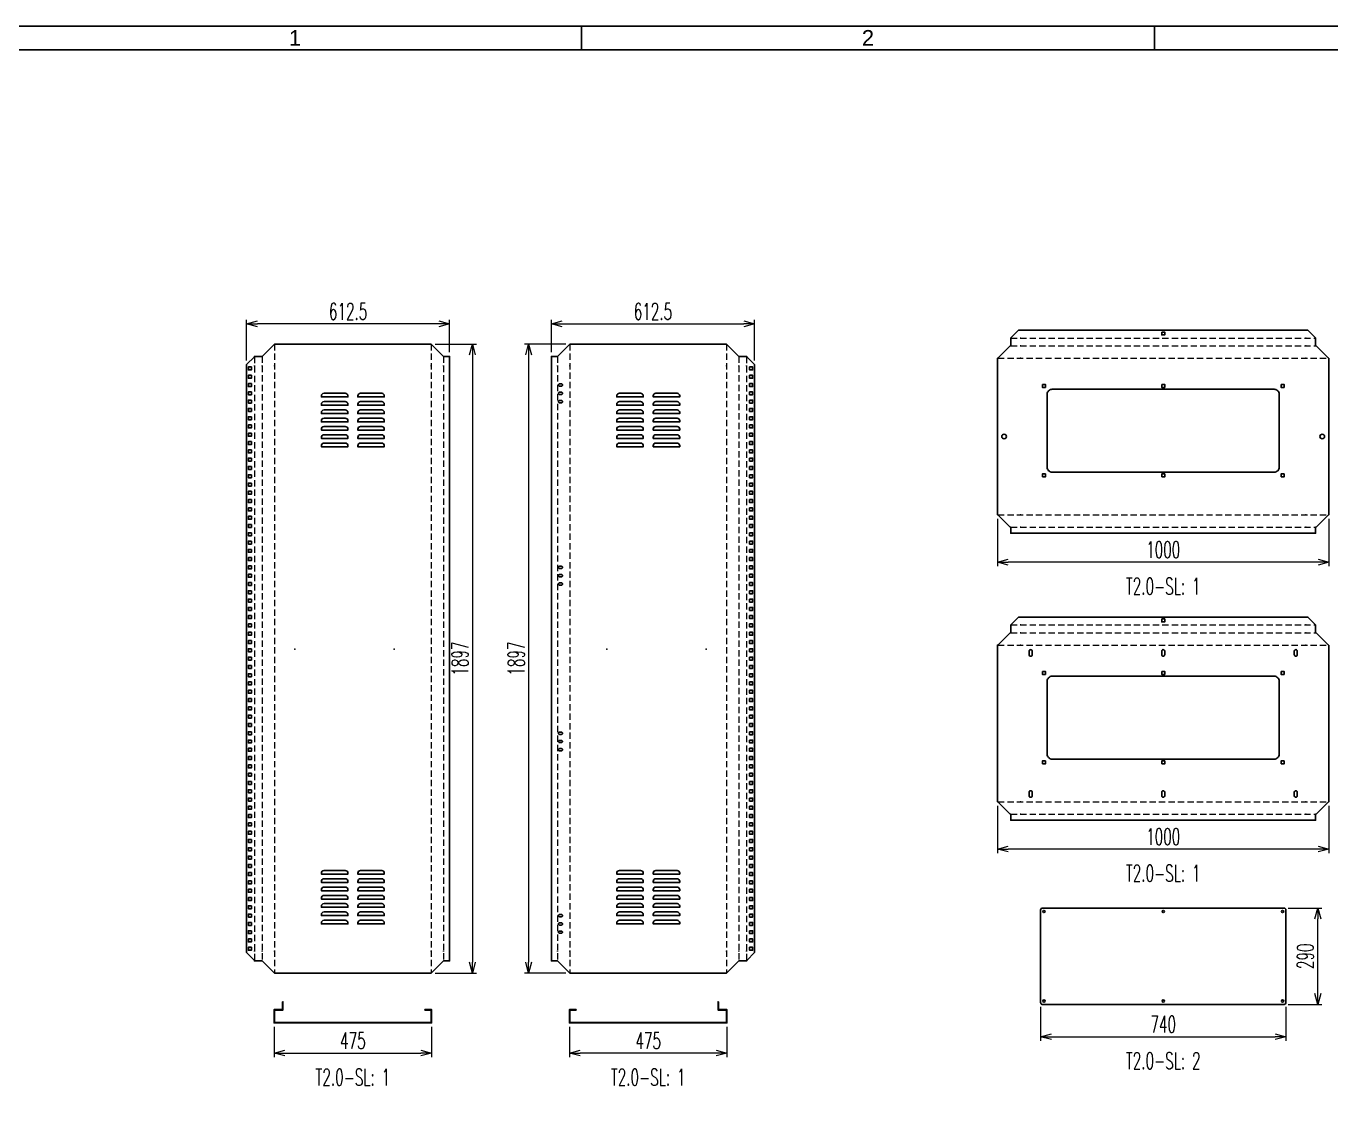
# Model space of a CAD drawing. Header units: millimetres. Extents: x 173893 to 258446, y -176540 to -123824.
# Drawn here: x 191045 to 194982, y -152825 to -149587 of the extents above; entities that cross this region are included whole.
import ezdxf
from ezdxf.enums import TextEntityAlignment as Align

# ---------------------------------------------------------------- set-up
doc = ezdxf.new("R2010")
doc.units = ezdxf.units.MM
doc.header["$LTSCALE"] = 3
doc.linetypes.add('HIDDEN', pattern=[9.525, 6.35, -3.175])
doc.layers.add('@.DM. NÉT ĐỨT', color=8, linetype='HIDDEN', lineweight=9)
for name, color, linetype in [('@.TEXT', 7, 'Continuous'), ('@.VISIBLE', 7, 'Continuous'), ('dim', 7, 'Continuous')]:
    doc.layers.add(name, color=color, linetype=linetype)
doc.styles.add('Ann_w01', font='romans.shx', dxfattribs={"width": 0.6, "bigfont": 'chineset.shx'})
doc.styles.add('Arial', font='arial.ttf')
doc.dimstyles.new('Dim 01_SC25', dxfattribs={"dimscale": 25, "dimtxt": 2, "dimasz": 1.3, "dimexe": 0.5, "dimexo": 0.5, "dimgap": 0.5, "dimtad": 1, "dimdec": 1, "dimzin": 12, "dimdsep": 46, "dimtxsty": 'Ann_w01', "dimblk": 'OPEN30', "dimcen": 1.5, "dimclrd": 6, "dimclre": 6, "dimclrt": 3, "dimadec": 1, "dimazin": 3, "dimtm": 1e-09, "dimtfac": 1, "dimtdec": 1, "dimtix": 1, "dimtmove": 0, "dimatfit": 3, "dimldrblk": 'OPEN30', "dimfxl": 1, "dimtolj": 1, "dimlwd": 0, "dimlwe": 0, "dimarcsym": 0})

# ---------------------------------------------------------------- blocks, each defined once
blk = doc.blocks.new('_Open30')
at = {"color": 0, "linetype": 'ByBlock', "lineweight": -2}
for p, q in [((-1, 0.27), (0, 0)), ((0, 0), (-1, -0.27)), ((0, 0), (-1, 0))]:
    blk.add_line(p, q, dxfattribs=at)
blk = doc.blocks.new('*D111')
at = {"layer": 'Defpoints', "color": 0, "transparency": 16777216}
for p in [(192684.9, -152592.4), (193159.9, -152592.4), (192684.9, -152683.6)]:
    blk.add_point(p, dxfattribs=at)
at = {"layer": 'dim', "color": 6, "lineweight": 0, "transparency": 16777216}
for p, q in [((192684.9, -152604.9), (192684.9, -152696.1)), ((193159.9, -152604.9), (193159.9, -152696.1)), ((193127.4, -152683.6), (192717.4, -152683.6))]:
    blk.add_line(p, q, dxfattribs=at)
at = {"layer": 'dim', "color": 6, "lineweight": 0, "transparency": 16777216, "xscale": 32.5, "yscale": 32.5, "zscale": 32.5, "rotation": 180}
blk.add_blockref('_Open30', (192684.9, -152683.6), dxfattribs=at)
at = {"layer": 'dim', "color": 6, "lineweight": 0, "transparency": 16777216, "xscale": 32.5, "yscale": 32.5, "zscale": 32.5}
blk.add_blockref('_Open30', (193159.9, -152683.6), dxfattribs=at)
at = {"layer": 'dim', "color": 3, "transparency": 16777216, "insert": (192922.4, -152646.1), "char_height": 50, "attachment_point": 5, "style": 'Ann_w01'}
blk.add_mtext('\\A1;475', dxfattribs=at)
blk = doc.blocks.new('*D112')
at = {"layer": 'Defpoints', "color": 0, "transparency": 16777216}
for p in [(192686.2, -150545.4), (192561.7, -152442.4), (192686.2, -152442.4)]:
    blk.add_point(p, dxfattribs=at)
at = {"layer": 'dim', "color": 6, "lineweight": 0, "transparency": 16777216}
for p, q in [((192673.7, -150545.4), (192549.2, -150545.4)), ((192561.7, -150577.9), (192561.7, -152409.9)), ((192673.7, -152442.4), (192549.2, -152442.4))]:
    blk.add_line(p, q, dxfattribs=at)
at = {"layer": 'dim', "color": 6, "lineweight": 0, "transparency": 16777216, "xscale": 32.5, "yscale": 32.5, "zscale": 32.5}
for p, rotation in [((192561.7, -150545.4), 90), ((192561.7, -152442.4), 270)]:
    blk.add_blockref('_Open30', p, dxfattribs=dict(at, rotation=rotation))
at = {"layer": 'dim', "color": 3, "transparency": 16777216, "insert": (192524.2, -151493.9), "char_height": 50, "attachment_point": 5, "rotation": 90, "style": 'Ann_w01'}
blk.add_mtext('\\A1;1897', dxfattribs=at)
blk = doc.blocks.new('*D113')
at = {"layer": 'Defpoints', "color": 0, "transparency": 16777216}
for p in [(193243, -150484.5), (192630.5, -150582.4), (193243, -150607.4)]:
    blk.add_point(p, dxfattribs=at)
at = {"layer": 'dim', "color": 6, "lineweight": 0, "transparency": 16777216}
for p, q in [((192630.5, -150569.9), (192630.5, -150472)), ((192663, -150484.5), (193210.5, -150484.5)), ((193243, -150594.9), (193243, -150472))]:
    blk.add_line(p, q, dxfattribs=at)
at = {"layer": 'dim', "color": 6, "lineweight": 0, "transparency": 16777216, "xscale": 32.5, "yscale": 32.5, "zscale": 32.5, "rotation": 180}
blk.add_blockref('_Open30', (192630.5, -150484.5), dxfattribs=at)
at = {"layer": 'dim', "color": 6, "lineweight": 0, "transparency": 16777216, "xscale": 32.5, "yscale": 32.5, "zscale": 32.5}
blk.add_blockref('_Open30', (193243, -150484.5), dxfattribs=at)
at = {"layer": 'dim', "color": 3, "transparency": 16777216, "insert": (192936.7, -150447), "char_height": 50, "attachment_point": 5, "style": 'Ann_w01'}
blk.add_mtext('\\A1;612.5', dxfattribs=at)
blk = doc.blocks.new('*D114')
at = {"layer": 'Defpoints', "color": 0, "transparency": 16777216}
for p in [(191793.7, -152592.4), (192268.7, -152592.4), (192268.7, -152683.6)]:
    blk.add_point(p, dxfattribs=at)
at = {"layer": 'dim', "color": 6, "lineweight": 0, "transparency": 16777216}
for p, q in [((191793.7, -152604.9), (191793.7, -152696.1)), ((192268.7, -152604.9), (192268.7, -152696.1)), ((191826.2, -152683.6), (192236.2, -152683.6))]:
    blk.add_line(p, q, dxfattribs=at)
at = {"layer": 'dim', "color": 6, "lineweight": 0, "transparency": 16777216, "xscale": 32.5, "yscale": 32.5, "zscale": 32.5, "rotation": 180}
blk.add_blockref('_Open30', (191793.7, -152683.6), dxfattribs=at)
at = {"layer": 'dim', "color": 6, "lineweight": 0, "transparency": 16777216, "xscale": 32.5, "yscale": 32.5, "zscale": 32.5}
blk.add_blockref('_Open30', (192268.7, -152683.6), dxfattribs=at)
at = {"layer": 'dim', "color": 3, "transparency": 16777216, "insert": (192031.2, -152646.1), "char_height": 50, "attachment_point": 5, "style": 'Ann_w01'}
blk.add_mtext('\\A1;475', dxfattribs=at)
blk = doc.blocks.new('*D136')
at = {"layer": 'Defpoints', "color": 0, "transparency": 16777216}
for p in [(192267.4, -150545.4), (192267.4, -152442.4), (192391.9, -152442.4)]:
    blk.add_point(p, dxfattribs=at)
at = {"layer": 'dim', "color": 6, "lineweight": 0, "transparency": 16777216}
for p, q in [((192279.9, -150545.4), (192404.4, -150545.4)), ((192391.9, -150577.9), (192391.9, -152409.9)), ((192279.9, -152442.4), (192404.4, -152442.4))]:
    blk.add_line(p, q, dxfattribs=at)
at = {"layer": 'dim', "color": 6, "lineweight": 0, "transparency": 16777216, "xscale": 32.5, "yscale": 32.5, "zscale": 32.5}
for p, rotation in [((192391.9, -150545.4), 90), ((192391.9, -152442.4), 270)]:
    blk.add_blockref('_Open30', p, dxfattribs=dict(at, rotation=rotation))
at = {"layer": 'dim', "color": 3, "transparency": 16777216, "insert": (192354.4, -151493.9), "char_height": 50, "attachment_point": 5, "rotation": 90, "style": 'Ann_w01'}
blk.add_mtext('\\A1;1897', dxfattribs=at)
blk = doc.blocks.new('*D137')
at = {"layer": 'Defpoints', "color": 0, "transparency": 16777216}
for p in [(191710.6, -150484.5), (192323.1, -150582.4), (191710.6, -150607.4)]:
    blk.add_point(p, dxfattribs=at)
at = {"layer": 'dim', "color": 6, "lineweight": 0, "transparency": 16777216}
for p, q in [((191710.6, -150594.9), (191710.6, -150472)), ((192290.6, -150484.5), (191743.1, -150484.5)), ((192323.1, -150569.9), (192323.1, -150472))]:
    blk.add_line(p, q, dxfattribs=at)
at = {"layer": 'dim', "color": 6, "lineweight": 0, "transparency": 16777216, "xscale": 32.5, "yscale": 32.5, "zscale": 32.5, "rotation": 180}
blk.add_blockref('_Open30', (191710.6, -150484.5), dxfattribs=at)
at = {"layer": 'dim', "color": 6, "lineweight": 0, "transparency": 16777216, "xscale": 32.5, "yscale": 32.5, "zscale": 32.5}
blk.add_blockref('_Open30', (192323.1, -150484.5), dxfattribs=at)
at = {"layer": 'dim', "color": 3, "transparency": 16777216, "insert": (192016.9, -150447), "char_height": 50, "attachment_point": 5, "style": 'Ann_w01'}
blk.add_mtext('\\A1;612.5', dxfattribs=at)
blk = doc.blocks.new('*D139')
at = {"layer": 'Defpoints', "color": 0, "transparency": 16777216}
for p in [(193976.2, -151925.7), (194976.2, -151925.7), (193976.2, -152068.3)]:
    blk.add_point(p, dxfattribs=at)
at = {"layer": 'dim', "color": 6, "lineweight": 0, "transparency": 16777216}
for p, q in [((193976.2, -151938.2), (193976.2, -152080.8)), ((194976.2, -151938.2), (194976.2, -152080.8)), ((194943.7, -152068.3), (194008.7, -152068.3))]:
    blk.add_line(p, q, dxfattribs=at)
at = {"layer": 'dim', "color": 6, "lineweight": 0, "transparency": 16777216, "xscale": 32.5, "yscale": 32.5, "zscale": 32.5, "rotation": 180}
blk.add_blockref('_Open30', (193976.2, -152068.3), dxfattribs=at)
at = {"layer": 'dim', "color": 6, "lineweight": 0, "transparency": 16777216, "xscale": 32.5, "yscale": 32.5, "zscale": 32.5}
blk.add_blockref('_Open30', (194976.2, -152068.3), dxfattribs=at)
at = {"layer": 'dim', "color": 3, "transparency": 16777216, "insert": (194476.2, -152030.8), "char_height": 50, "attachment_point": 5, "style": 'Ann_w01'}
blk.add_mtext('\\A1;1000', dxfattribs=at)
blk = doc.blocks.new('*D141')
at = {"layer": 'Defpoints', "color": 0, "transparency": 16777216}
for p in [(193976.2, -151060.3), (194976.2, -151060.3), (193976.2, -151202.9)]:
    blk.add_point(p, dxfattribs=at)
at = {"layer": 'dim', "color": 6, "lineweight": 0, "transparency": 16777216}
for p, q in [((193976.2, -151072.8), (193976.2, -151215.4)), ((194976.2, -151072.8), (194976.2, -151215.4)), ((194943.7, -151202.9), (194008.7, -151202.9))]:
    blk.add_line(p, q, dxfattribs=at)
at = {"layer": 'dim', "color": 6, "lineweight": 0, "transparency": 16777216, "xscale": 32.5, "yscale": 32.5, "zscale": 32.5, "rotation": 180}
blk.add_blockref('_Open30', (193976.2, -151202.9), dxfattribs=at)
at = {"layer": 'dim', "color": 6, "lineweight": 0, "transparency": 16777216, "xscale": 32.5, "yscale": 32.5, "zscale": 32.5}
blk.add_blockref('_Open30', (194976.2, -151202.9), dxfattribs=at)
at = {"layer": 'dim', "color": 3, "transparency": 16777216, "insert": (194476.2, -151165.4), "char_height": 50, "attachment_point": 5, "style": 'Ann_w01'}
blk.add_mtext('\\A1;1000', dxfattribs=at)
blk = doc.blocks.new('*D142')
at = {"layer": 'Defpoints', "color": 0, "transparency": 16777216}
for p in [(194106.2, -152531.6), (194846.2, -152531.6), (194846.2, -152634.2)]:
    blk.add_point(p, dxfattribs=at)
at = {"layer": 'dim', "color": 6, "lineweight": 0, "transparency": 16777216}
for p, q in [((194106.2, -152544.1), (194106.2, -152646.7)), ((194846.2, -152544.1), (194846.2, -152646.7)), ((194138.7, -152634.2), (194813.7, -152634.2))]:
    blk.add_line(p, q, dxfattribs=at)
at = {"layer": 'dim', "color": 6, "lineweight": 0, "transparency": 16777216, "xscale": 32.5, "yscale": 32.5, "zscale": 32.5, "rotation": 180}
blk.add_blockref('_Open30', (194106.2, -152634.2), dxfattribs=at)
at = {"layer": 'dim', "color": 6, "lineweight": 0, "transparency": 16777216, "xscale": 32.5, "yscale": 32.5, "zscale": 32.5}
blk.add_blockref('_Open30', (194846.2, -152634.2), dxfattribs=at)
at = {"layer": 'dim', "color": 3, "transparency": 16777216, "insert": (194476.2, -152596.7), "char_height": 50, "attachment_point": 5, "style": 'Ann_w01'}
blk.add_mtext('\\A1;740', dxfattribs=at)
blk = doc.blocks.new('*D143')
at = {"layer": 'Defpoints', "color": 0, "transparency": 16777216}
for p in [(194841.2, -152246.6), (194942.6, -152246.6), (194841.2, -152536.6)]:
    blk.add_point(p, dxfattribs=at)
at = {"layer": 'dim', "color": 6, "lineweight": 0, "transparency": 16777216}
for p, q in [((194853.7, -152246.6), (194955.1, -152246.6)), ((194942.6, -152504.1), (194942.6, -152279.1)), ((194853.7, -152536.6), (194955.1, -152536.6))]:
    blk.add_line(p, q, dxfattribs=at)
at = {"layer": 'dim', "color": 6, "lineweight": 0, "transparency": 16777216, "xscale": 32.5, "yscale": 32.5, "zscale": 32.5}
for p, rotation in [((194942.6, -152246.6), 90), ((194942.6, -152536.6), 270)]:
    blk.add_blockref('_Open30', p, dxfattribs=dict(at, rotation=rotation))
at = {"layer": 'dim', "color": 3, "transparency": 16777216, "insert": (194905.1, -152391.6), "char_height": 50, "attachment_point": 5, "rotation": 90, "style": 'Ann_w01'}
blk.add_mtext('\\A1;290', dxfattribs=at)
blk = doc.blocks.new('KHUNG BAN VE (Made by Tung)')
at = {"layer": '@.VISIBLE', "color": 8}
for p, q in [((75.75, 207), (75.75, 210)), ((148.5, 207), (148.5, 210))]:
    blk.add_line(p, q, dxfattribs=at)
for points in [[(0, 0), (297, 0), (297, 210), (0, 210)], [(3, 3), (294, 3), (294, 207), (3, 207)]]:
    blk.add_lwpolyline(points, close=True, dxfattribs=at)
at = {"layer": '@.TEXT', "color": 1, "style": 'Arial'}
for s, p in [('1', (39.375, 208.5)), ('2', (112.125, 208.5))]:
    blk.add_text(s, height=2, dxfattribs=at).set_placement(p, align=Align.MIDDLE_CENTER)
for tag, height, p in [('DESIGNER_NAME', 2, (38, 15.5)), ('PROJECT_CODE', 2, (258.5, 15.5)), ('SCALE', 2, (289, 15.5)), ('APPROVED_NAME', 2, (38, 10.5)), ('DRAWING_NAME', 4, (173, 8)), ('CUSTOMER_NAME', 2, (258.5, 10.5)), ('PAGE', 2, (289, 10.5)), ('TOTAL', 2, (289, 5.5))]:
    blk.add_attdef(tag, text='', height=height, dxfattribs=at).set_placement(p, align=Align.MIDDLE_CENTER)

msp = doc.modelspace()

# ---------------------------------------------------------------- linework, layer by layer
at = {"color": 1}
for p, q in [((194047.16, -150527.14), (194045.16, -150527.14)), ((194905.28, -150527.14), (194907.28, -150527.14)), ((194047.16, -150550.84), (194045.16, -150550.84)), ((194905.28, -150550.84), (194907.28, -150550.84)), ((191734.22, -150610.36), (191734.22, -150612.36)), ((191757.92, -150610.36), (191757.92, -150612.36)), ((191795.12, -150610.36), (191795.12, -150612.36)), ((192267.32, -150610.36), (192267.32, -150612.36)), ((192304.52, -150610.36), (192304.52, -150612.36)), ((192649.06, -150610.36), (192649.06, -150612.36)), ((192686.26, -150610.36), (192686.26, -150612.36)), ((193158.46, -150610.36), (193158.46, -150612.36)), ((193195.66, -150610.36), (193195.66, -150612.36)), ((193219.36, -150610.36), (193219.36, -150612.36)), ((194047.16, -150588.04), (194045.16, -150588.04)), ((194905.28, -150588.04), (194907.28, -150588.04)), ((194047.16, -151060.24), (194045.16, -151060.24)), ((194905.28, -151060.24), (194907.28, -151060.24)), ((194047.16, -151097.44), (194045.16, -151097.44)), ((194905.28, -151097.44), (194907.28, -151097.44)), ((194047.16, -151392.54), (194045.16, -151392.54)), ((194905.28, -151392.54), (194907.28, -151392.54)), ((194047.16, -151416.24), (194045.16, -151416.24)), ((194905.28, -151416.24), (194907.28, -151416.24)), ((191857.22, -151465.45), (191855.22, -151465.45)), ((191856.22, -151464.45), (191856.22, -151466.45)), ((192157.22, -151465.45), (192155.22, -151465.45)), ((192156.22, -151464.45), (192156.22, -151466.45)), ((192796.36, -151465.45), (192798.36, -151465.45)), ((192797.36, -151464.45), (192797.36, -151466.45)), ((193096.36, -151465.45), (193098.36, -151465.45)), ((193097.36, -151464.45), (193097.36, -151466.45)), ((194047.16, -151453.44), (194045.16, -151453.44)), ((194905.28, -151453.44), (194907.28, -151453.44)), ((194047.16, -151925.64), (194045.16, -151925.64)), ((194905.28, -151925.64), (194907.28, -151925.64)), ((194047.16, -151962.84), (194045.16, -151962.84)), ((194905.28, -151962.84), (194907.28, -151962.84)), ((191734.22, -152377.53), (191734.22, -152375.53)), ((191757.92, -152377.53), (191757.92, -152375.53)), ((191795.12, -152377.53), (191795.12, -152375.53)), ((192267.32, -152377.53), (192267.32, -152375.53)), ((192304.52, -152377.53), (192304.52, -152375.53)), ((192649.06, -152377.53), (192649.06, -152375.53)), ((192686.26, -152377.53), (192686.26, -152375.53)), ((193158.46, -152377.53), (193158.46, -152375.53)), ((193195.66, -152377.53), (193195.66, -152375.53)), ((193219.36, -152377.53), (193219.36, -152375.53))]:
    msp.add_line(p, q, dxfattribs=at)
for points in [[(194976.22, -150587.94), (194976.22, -151060.34), (194974.72, -151060.34), (194937.72, -151097.34), (194936.22, -151097.34), (194936.22, -151116.04), (194016.22, -151116.04), (194016.22, -151097.34), (194014.72, -151097.34), (193977.72, -151060.34), (193976.22, -151060.34), (193976.22, -150587.94), (193977.72, -150587.94), (194014.72, -150550.94), (194016.22, -150550.94), (194016.22, -150527.04), (194039.72, -150503.54), (194912.72, -150503.54), (194936.22, -150527.04), (194936.22, -150550.94), (194937.72, -150550.94), (194974.72, -150587.94)], [(194471.72, -150509.04), (194480.72, -150509.04), (194480.72, -150518.04), (194471.72, -150518.04)], [(192267.42, -152442.45), (191795.02, -152442.45), (191758.02, -152405.45), (191734.12, -152405.45), (191734.12, -152403.95), (191710.62, -152380.45), (191710.62, -150607.45), (191734.12, -150583.95), (191734.12, -150582.45), (191758.02, -150582.45), (191795.02, -150545.45), (192267.42, -150545.45), (192304.42, -150582.45), (192323.12, -150582.45), (192323.12, -152405.45), (192304.42, -152405.45)], [(192686.16, -152442.45), (193158.56, -152442.45), (193195.56, -152405.45), (193219.46, -152405.45), (193219.46, -152403.95), (193242.96, -152380.45), (193242.96, -150607.45), (193219.46, -150583.95), (193219.46, -150582.45), (193195.56, -150582.45), (193158.56, -150545.45), (192686.16, -150545.45), (192649.16, -150582.45), (192630.46, -150582.45), (192630.46, -152405.45), (192649.16, -152405.45)], [(191725.12, -150614.45), (191716.12, -150614.45), (191716.12, -150623.45), (191725.12, -150623.45)], [(193228.46, -150614.45), (193237.46, -150614.45), (193237.46, -150623.45), (193228.46, -150623.45)], [(191725.12, -150639.45), (191716.12, -150639.45), (191716.12, -150648.45), (191725.12, -150648.45)], [(193228.46, -150639.45), (193237.46, -150639.45), (193237.46, -150648.45), (193228.46, -150648.45)], [(191725.12, -150664.45), (191716.12, -150664.45), (191716.12, -150673.45), (191725.12, -150673.45)], [(191725.12, -150689.45), (191716.12, -150689.45), (191716.12, -150698.45), (191725.12, -150698.45)], [(193228.46, -150664.45), (193237.46, -150664.45), (193237.46, -150673.45), (193228.46, -150673.45)], [(193228.46, -150689.45), (193237.46, -150689.45), (193237.46, -150698.45), (193228.46, -150698.45)], [(194111.72, -150667.14), (194120.72, -150667.14), (194120.72, -150676.14), (194111.72, -150676.14)], [(194471.72, -150667.14), (194480.72, -150667.14), (194480.72, -150676.14), (194471.72, -150676.14)], [(194831.72, -150667.14), (194840.72, -150667.14), (194840.72, -150676.14), (194831.72, -150676.14)], [(191725.12, -150714.45), (191716.12, -150714.45), (191716.12, -150723.45), (191725.12, -150723.45)], [(191725.12, -150739.45), (191716.12, -150739.45), (191716.12, -150748.45), (191725.12, -150748.45)], [(193228.46, -150714.45), (193237.46, -150714.45), (193237.46, -150723.45), (193228.46, -150723.45)], [(193228.46, -150739.45), (193237.46, -150739.45), (193237.46, -150748.45), (193228.46, -150748.45)], [(191725.12, -150764.45), (191716.12, -150764.45), (191716.12, -150773.45), (191725.12, -150773.45)], [(193228.46, -150764.45), (193237.46, -150764.45), (193237.46, -150773.45), (193228.46, -150773.45)], [(191725.12, -150789.45), (191716.12, -150789.45), (191716.12, -150798.45), (191725.12, -150798.45)], [(191725.12, -150814.45), (191716.12, -150814.45), (191716.12, -150823.45), (191725.12, -150823.45)], [(193228.46, -150789.45), (193237.46, -150789.45), (193237.46, -150798.45), (193228.46, -150798.45)], [(193228.46, -150814.45), (193237.46, -150814.45), (193237.46, -150823.45), (193228.46, -150823.45)], [(191725.12, -150839.45), (191716.12, -150839.45), (191716.12, -150848.45), (191725.12, -150848.45)], [(193228.46, -150839.45), (193237.46, -150839.45), (193237.46, -150848.45), (193228.46, -150848.45)], [(191725.12, -150864.45), (191716.12, -150864.45), (191716.12, -150873.45), (191725.12, -150873.45)], [(191725.12, -150889.45), (191716.12, -150889.45), (191716.12, -150898.45), (191725.12, -150898.45)], [(193228.46, -150864.45), (193237.46, -150864.45), (193237.46, -150873.45), (193228.46, -150873.45)], [(193228.46, -150889.45), (193237.46, -150889.45), (193237.46, -150898.45), (193228.46, -150898.45)], [(191725.12, -150914.45), (191716.12, -150914.45), (191716.12, -150923.45), (191725.12, -150923.45)], [(193228.46, -150914.45), (193237.46, -150914.45), (193237.46, -150923.45), (193228.46, -150923.45)], [(194111.72, -150946.14), (194120.72, -150946.14), (194120.72, -150937.14), (194111.72, -150937.14)], [(194471.72, -150946.14), (194480.72, -150946.14), (194480.72, -150937.14), (194471.72, -150937.14)], [(194831.72, -150946.14), (194840.72, -150946.14), (194840.72, -150937.14), (194831.72, -150937.14)], [(191725.12, -150939.45), (191716.12, -150939.45), (191716.12, -150948.45), (191725.12, -150948.45)], [(191725.12, -150964.45), (191716.12, -150964.45), (191716.12, -150973.45), (191725.12, -150973.45)], [(193228.46, -150939.45), (193237.46, -150939.45), (193237.46, -150948.45), (193228.46, -150948.45)], [(193228.46, -150964.45), (193237.46, -150964.45), (193237.46, -150973.45), (193228.46, -150973.45)], [(191725.12, -150989.45), (191716.12, -150989.45), (191716.12, -150998.45), (191725.12, -150998.45)], [(191725.12, -151014.45), (191716.12, -151014.45), (191716.12, -151023.45), (191725.12, -151023.45)], [(193228.46, -150989.45), (193237.46, -150989.45), (193237.46, -150998.45), (193228.46, -150998.45)], [(193228.46, -151014.45), (193237.46, -151014.45), (193237.46, -151023.45), (193228.46, -151023.45)], [(191725.12, -151039.45), (191716.12, -151039.45), (191716.12, -151048.45), (191725.12, -151048.45)], [(193228.46, -151039.45), (193237.46, -151039.45), (193237.46, -151048.45), (193228.46, -151048.45)], [(191725.12, -151064.45), (191716.12, -151064.45), (191716.12, -151073.45), (191725.12, -151073.45)], [(191725.12, -151089.45), (191716.12, -151089.45), (191716.12, -151098.45), (191725.12, -151098.45)], [(193228.46, -151064.45), (193237.46, -151064.45), (193237.46, -151073.45), (193228.46, -151073.45)], [(193228.46, -151089.45), (193237.46, -151089.45), (193237.46, -151098.45), (193228.46, -151098.45)], [(191725.12, -151114.45), (191716.12, -151114.45), (191716.12, -151123.45), (191725.12, -151123.45)], [(193228.46, -151114.45), (193237.46, -151114.45), (193237.46, -151123.45), (193228.46, -151123.45)], [(191725.12, -151139.45), (191716.12, -151139.45), (191716.12, -151148.45), (191725.12, -151148.45)], [(191725.12, -151164.45), (191716.12, -151164.45), (191716.12, -151173.45), (191725.12, -151173.45)], [(193228.46, -151139.45), (193237.46, -151139.45), (193237.46, -151148.45), (193228.46, -151148.45)], [(193228.46, -151164.45), (193237.46, -151164.45), (193237.46, -151173.45), (193228.46, -151173.45)], [(191725.12, -151189.45), (191716.12, -151189.45), (191716.12, -151198.45), (191725.12, -151198.45)], [(193228.46, -151189.45), (193237.46, -151189.45), (193237.46, -151198.45), (193228.46, -151198.45)], [(191725.12, -151214.45), (191716.12, -151214.45), (191716.12, -151223.45), (191725.12, -151223.45)], [(191725.12, -151239.45), (191716.12, -151239.45), (191716.12, -151248.45), (191725.12, -151248.45)], [(193228.46, -151214.45), (193237.46, -151214.45), (193237.46, -151223.45), (193228.46, -151223.45)], [(193228.46, -151239.45), (193237.46, -151239.45), (193237.46, -151248.45), (193228.46, -151248.45)], [(191725.12, -151264.45), (191716.12, -151264.45), (191716.12, -151273.45), (191725.12, -151273.45)], [(191725.12, -151289.45), (191716.12, -151289.45), (191716.12, -151298.45), (191725.12, -151298.45)], [(193228.46, -151264.45), (193237.46, -151264.45), (193237.46, -151273.45), (193228.46, -151273.45)], [(193228.46, -151289.45), (193237.46, -151289.45), (193237.46, -151298.45), (193228.46, -151298.45)], [(191725.12, -151314.45), (191716.12, -151314.45), (191716.12, -151323.45), (191725.12, -151323.45)], [(193228.46, -151314.45), (193237.46, -151314.45), (193237.46, -151323.45), (193228.46, -151323.45)], [(191725.12, -151339.45), (191716.12, -151339.45), (191716.12, -151348.45), (191725.12, -151348.45)], [(191725.12, -151364.45), (191716.12, -151364.45), (191716.12, -151373.45), (191725.12, -151373.45)], [(193228.46, -151339.45), (193237.46, -151339.45), (193237.46, -151348.45), (193228.46, -151348.45)], [(193228.46, -151364.45), (193237.46, -151364.45), (193237.46, -151373.45), (193228.46, -151373.45)], [(194976.22, -151453.34), (194976.22, -151925.74), (194974.72, -151925.74), (194937.72, -151962.74), (194936.22, -151962.74), (194936.22, -151981.44), (194016.22, -151981.44), (194016.22, -151962.74), (194014.72, -151962.74), (193977.72, -151925.74), (193976.22, -151925.74), (193976.22, -151453.34), (193977.72, -151453.34), (194014.72, -151416.34), (194016.22, -151416.34), (194016.22, -151392.44), (194039.72, -151368.94), (194912.72, -151368.94), (194936.22, -151392.44), (194936.22, -151416.34), (194937.72, -151416.34), (194974.72, -151453.34)], [(191725.12, -151389.45), (191716.12, -151389.45), (191716.12, -151398.45), (191725.12, -151398.45)], [(193228.46, -151389.45), (193237.46, -151389.45), (193237.46, -151398.45), (193228.46, -151398.45)], [(194471.72, -151374.44), (194480.72, -151374.44), (194480.72, -151383.44), (194471.72, -151383.44)], [(191725.12, -151414.45), (191716.12, -151414.45), (191716.12, -151423.45), (191725.12, -151423.45)], [(191725.12, -151439.45), (191716.12, -151439.45), (191716.12, -151448.45), (191725.12, -151448.45)], [(193228.46, -151414.45), (193237.46, -151414.45), (193237.46, -151423.45), (193228.46, -151423.45)], [(193228.46, -151439.45), (193237.46, -151439.45), (193237.46, -151448.45), (193228.46, -151448.45)], [(191725.12, -151464.45), (191716.12, -151464.45), (191716.12, -151473.45), (191725.12, -151473.45)], [(191725.12, -151489.45), (191716.12, -151489.45), (191716.12, -151498.45), (191725.12, -151498.45)], [(193228.46, -151464.45), (193237.46, -151464.45), (193237.46, -151473.45), (193228.46, -151473.45)], [(193228.46, -151489.45), (193237.46, -151489.45), (193237.46, -151498.45), (193228.46, -151498.45)], [(191725.12, -151514.45), (191716.12, -151514.45), (191716.12, -151523.45), (191725.12, -151523.45)], [(193228.46, -151514.45), (193237.46, -151514.45), (193237.46, -151523.45), (193228.46, -151523.45)], [(191725.12, -151539.45), (191716.12, -151539.45), (191716.12, -151548.45), (191725.12, -151548.45)], [(191725.12, -151564.45), (191716.12, -151564.45), (191716.12, -151573.45), (191725.12, -151573.45)], [(193228.46, -151539.45), (193237.46, -151539.45), (193237.46, -151548.45), (193228.46, -151548.45)], [(193228.46, -151564.45), (193237.46, -151564.45), (193237.46, -151573.45), (193228.46, -151573.45)], [(194111.72, -151532.54), (194120.72, -151532.54), (194120.72, -151541.54), (194111.72, -151541.54)], [(194471.72, -151532.54), (194480.72, -151532.54), (194480.72, -151541.54), (194471.72, -151541.54)], [(194831.72, -151532.54), (194840.72, -151532.54), (194840.72, -151541.54), (194831.72, -151541.54)], [(191725.12, -151589.45), (191716.12, -151589.45), (191716.12, -151598.45), (191725.12, -151598.45)], [(193228.46, -151589.45), (193237.46, -151589.45), (193237.46, -151598.45), (193228.46, -151598.45)], [(191725.12, -151614.45), (191716.12, -151614.45), (191716.12, -151623.45), (191725.12, -151623.45)], [(191725.12, -151639.45), (191716.12, -151639.45), (191716.12, -151648.45), (191725.12, -151648.45)], [(193228.46, -151614.45), (193237.46, -151614.45), (193237.46, -151623.45), (193228.46, -151623.45)], [(193228.46, -151639.45), (193237.46, -151639.45), (193237.46, -151648.45), (193228.46, -151648.45)], [(191725.12, -151664.45), (191716.12, -151664.45), (191716.12, -151673.45), (191725.12, -151673.45)], [(193228.46, -151664.45), (193237.46, -151664.45), (193237.46, -151673.45), (193228.46, -151673.45)], [(191725.12, -151689.45), (191716.12, -151689.45), (191716.12, -151698.45), (191725.12, -151698.45)], [(191725.12, -151714.45), (191716.12, -151714.45), (191716.12, -151723.45), (191725.12, -151723.45)], [(193228.46, -151689.45), (193237.46, -151689.45), (193237.46, -151698.45), (193228.46, -151698.45)], [(193228.46, -151714.45), (193237.46, -151714.45), (193237.46, -151723.45), (193228.46, -151723.45)], [(191725.12, -151739.45), (191716.12, -151739.45), (191716.12, -151748.45), (191725.12, -151748.45)], [(191725.12, -151764.45), (191716.12, -151764.45), (191716.12, -151773.45), (191725.12, -151773.45)], [(193228.46, -151739.45), (193237.46, -151739.45), (193237.46, -151748.45), (193228.46, -151748.45)], [(193228.46, -151764.45), (193237.46, -151764.45), (193237.46, -151773.45), (193228.46, -151773.45)], [(191725.12, -151789.45), (191716.12, -151789.45), (191716.12, -151798.45), (191725.12, -151798.45)], [(193228.46, -151789.45), (193237.46, -151789.45), (193237.46, -151798.45), (193228.46, -151798.45)], [(194111.72, -151811.54), (194120.72, -151811.54), (194120.72, -151802.54), (194111.72, -151802.54)], [(194471.72, -151811.54), (194480.72, -151811.54), (194480.72, -151802.54), (194471.72, -151802.54)], [(194831.72, -151811.54), (194840.72, -151811.54), (194840.72, -151802.54), (194831.72, -151802.54)], [(191725.12, -151814.45), (191716.12, -151814.45), (191716.12, -151823.45), (191725.12, -151823.45)], [(191725.12, -151839.45), (191716.12, -151839.45), (191716.12, -151848.45), (191725.12, -151848.45)], [(193228.46, -151814.45), (193237.46, -151814.45), (193237.46, -151823.45), (193228.46, -151823.45)], [(193228.46, -151839.45), (193237.46, -151839.45), (193237.46, -151848.45), (193228.46, -151848.45)], [(191725.12, -151864.45), (191716.12, -151864.45), (191716.12, -151873.45), (191725.12, -151873.45)], [(193228.46, -151864.45), (193237.46, -151864.45), (193237.46, -151873.45), (193228.46, -151873.45)], [(191725.12, -151889.45), (191716.12, -151889.45), (191716.12, -151898.45), (191725.12, -151898.45)], [(191725.12, -151914.45), (191716.12, -151914.45), (191716.12, -151923.45), (191725.12, -151923.45)], [(193228.46, -151889.45), (193237.46, -151889.45), (193237.46, -151898.45), (193228.46, -151898.45)], [(193228.46, -151914.45), (193237.46, -151914.45), (193237.46, -151923.45), (193228.46, -151923.45)], [(191725.12, -151939.45), (191716.12, -151939.45), (191716.12, -151948.45), (191725.12, -151948.45)], [(193228.46, -151939.45), (193237.46, -151939.45), (193237.46, -151948.45), (193228.46, -151948.45)], [(191725.12, -151964.45), (191716.12, -151964.45), (191716.12, -151973.45), (191725.12, -151973.45)], [(191725.12, -151989.45), (191716.12, -151989.45), (191716.12, -151998.45), (191725.12, -151998.45)], [(193228.46, -151964.45), (193237.46, -151964.45), (193237.46, -151973.45), (193228.46, -151973.45)], [(193228.46, -151989.45), (193237.46, -151989.45), (193237.46, -151998.45), (193228.46, -151998.45)], [(191725.12, -152014.45), (191716.12, -152014.45), (191716.12, -152023.45), (191725.12, -152023.45)], [(191725.12, -152039.45), (191716.12, -152039.45), (191716.12, -152048.45), (191725.12, -152048.45)], [(193228.46, -152014.45), (193237.46, -152014.45), (193237.46, -152023.45), (193228.46, -152023.45)], [(193228.46, -152039.45), (193237.46, -152039.45), (193237.46, -152048.45), (193228.46, -152048.45)], [(191725.12, -152064.45), (191716.12, -152064.45), (191716.12, -152073.45), (191725.12, -152073.45)], [(193228.46, -152064.45), (193237.46, -152064.45), (193237.46, -152073.45), (193228.46, -152073.45)], [(191725.12, -152089.45), (191716.12, -152089.45), (191716.12, -152098.45), (191725.12, -152098.45)], [(191725.12, -152114.45), (191716.12, -152114.45), (191716.12, -152123.45), (191725.12, -152123.45)], [(193228.46, -152089.45), (193237.46, -152089.45), (193237.46, -152098.45), (193228.46, -152098.45)], [(193228.46, -152114.45), (193237.46, -152114.45), (193237.46, -152123.45), (193228.46, -152123.45)], [(191725.12, -152139.45), (191716.12, -152139.45), (191716.12, -152148.45), (191725.12, -152148.45)], [(193228.46, -152139.45), (193237.46, -152139.45), (193237.46, -152148.45), (193228.46, -152148.45)], [(191725.12, -152164.45), (191716.12, -152164.45), (191716.12, -152173.45), (191725.12, -152173.45)], [(191725.12, -152189.45), (191716.12, -152189.45), (191716.12, -152198.45), (191725.12, -152198.45)], [(193228.46, -152164.45), (193237.46, -152164.45), (193237.46, -152173.45), (193228.46, -152173.45)], [(193228.46, -152189.45), (193237.46, -152189.45), (193237.46, -152198.45), (193228.46, -152198.45)], [(191725.12, -152214.45), (191716.12, -152214.45), (191716.12, -152223.45), (191725.12, -152223.45)], [(193228.46, -152214.45), (193237.46, -152214.45), (193237.46, -152223.45), (193228.46, -152223.45)], [(191725.12, -152239.45), (191716.12, -152239.45), (191716.12, -152248.45), (191725.12, -152248.45)], [(191725.12, -152264.45), (191716.12, -152264.45), (191716.12, -152273.45), (191725.12, -152273.45)], [(193228.46, -152239.45), (193237.46, -152239.45), (193237.46, -152248.45), (193228.46, -152248.45)], [(193228.46, -152264.45), (193237.46, -152264.45), (193237.46, -152273.45), (193228.46, -152273.45)], [(191725.12, -152289.45), (191716.12, -152289.45), (191716.12, -152298.45), (191725.12, -152298.45)], [(191725.12, -152314.45), (191716.12, -152314.45), (191716.12, -152323.45), (191725.12, -152323.45)], [(193228.46, -152289.45), (193237.46, -152289.45), (193237.46, -152298.45), (193228.46, -152298.45)], [(193228.46, -152314.45), (193237.46, -152314.45), (193237.46, -152323.45), (193228.46, -152323.45)], [(191725.12, -152339.45), (191716.12, -152339.45), (191716.12, -152348.45), (191725.12, -152348.45)], [(193228.46, -152339.45), (193237.46, -152339.45), (193237.46, -152348.45), (193228.46, -152348.45)], [(191725.12, -152364.45), (191716.12, -152364.45), (191716.12, -152373.45), (191725.12, -152373.45)], [(193228.46, -152364.45), (193237.46, -152364.45), (193237.46, -152373.45), (193228.46, -152373.45)], [(191818.72, -152528.95), (191818.72, -152552.45), (191793.72, -152552.45), (191793.72, -152592.45), (192268.72, -152592.45), (192268.72, -152552.45), (192248.72, -152552.45), (192248.72, -152553.95), (192267.22, -152553.95), (192267.22, -152590.95), (191795.22, -152590.95), (191795.22, -152553.95), (191820.22, -152553.95), (191820.22, -152528.95)], [(193134.86, -152528.95), (193134.86, -152552.45), (193159.86, -152552.45), (193159.86, -152592.45), (192684.86, -152592.45), (192684.86, -152552.45), (192704.86, -152552.45), (192704.86, -152553.95), (192686.36, -152553.95), (192686.36, -152590.95), (193158.36, -152590.95), (193158.36, -152553.95), (193133.36, -152553.95), (193133.36, -152528.95)]]:
    msp.add_lwpolyline(points, close=True)
at = {"color": 2}
for points in [[(192008.22, -150693.95), (191944.22, -150693.95, 0.4142136), (191936.22, -150701.95), (191936.22, -150704.95), (192016.22, -150704.95), (192016.22, -150701.95, 0.4142136)], [(192118.22, -150693.95), (192054.22, -150693.95, 0.4142136), (192046.22, -150701.95), (192046.22, -150704.95), (192126.22, -150704.95), (192126.22, -150701.95, 0.4142136)], [(192899.36, -150693.95), (192835.36, -150693.95, 0.4142136), (192827.36, -150701.95), (192827.36, -150704.95), (192907.36, -150704.95), (192907.36, -150701.95, 0.4142136)], [(193009.36, -150693.95), (192945.36, -150693.95, 0.4142136), (192937.36, -150701.95), (192937.36, -150704.95), (193017.36, -150704.95), (193017.36, -150701.95, 0.4142136)], [(192008.22, -150718.95), (191944.22, -150718.95, 0.4142136), (191936.22, -150726.95), (191936.22, -150729.95), (192016.22, -150729.95), (192016.22, -150726.95, 0.4142136)], [(192118.22, -150718.95), (192054.22, -150718.95, 0.4142136), (192046.22, -150726.95), (192046.22, -150729.95), (192126.22, -150729.95), (192126.22, -150726.95, 0.4142136)], [(192899.36, -150718.95), (192835.36, -150718.95, 0.4142136), (192827.36, -150726.95), (192827.36, -150729.95), (192907.36, -150729.95), (192907.36, -150726.95, 0.4142136)], [(193009.36, -150718.95), (192945.36, -150718.95, 0.4142136), (192937.36, -150726.95), (192937.36, -150729.95), (193017.36, -150729.95), (193017.36, -150726.95, 0.4142136)], [(192008.22, -150743.95), (191944.22, -150743.95, 0.4142136), (191936.22, -150751.95), (191936.22, -150754.95), (192016.22, -150754.95), (192016.22, -150751.95, 0.4142136)], [(192008.22, -150768.95), (191944.22, -150768.95, 0.4142136), (191936.22, -150776.95), (191936.22, -150779.95), (192016.22, -150779.95), (192016.22, -150776.95, 0.4142136)], [(192118.22, -150743.95), (192054.22, -150743.95, 0.4142136), (192046.22, -150751.95), (192046.22, -150754.95), (192126.22, -150754.95), (192126.22, -150751.95, 0.4142136)], [(192118.22, -150768.95), (192054.22, -150768.95, 0.4142136), (192046.22, -150776.95), (192046.22, -150779.95), (192126.22, -150779.95), (192126.22, -150776.95, 0.4142136)], [(192899.36, -150743.95), (192835.36, -150743.95, 0.4142136), (192827.36, -150751.95), (192827.36, -150754.95), (192907.36, -150754.95), (192907.36, -150751.95, 0.4142136)], [(192899.36, -150768.95), (192835.36, -150768.95, 0.4142136), (192827.36, -150776.95), (192827.36, -150779.95), (192907.36, -150779.95), (192907.36, -150776.95, 0.4142136)], [(193009.36, -150743.95), (192945.36, -150743.95, 0.4142136), (192937.36, -150751.95), (192937.36, -150754.95), (193017.36, -150754.95), (193017.36, -150751.95, 0.4142136)], [(193009.36, -150768.95), (192945.36, -150768.95, 0.4142136), (192937.36, -150776.95), (192937.36, -150779.95), (193017.36, -150779.95), (193017.36, -150776.95, 0.4142136)], [(192008.22, -150793.95), (191944.22, -150793.95, 0.4142136), (191936.22, -150801.95), (191936.22, -150804.95), (192016.22, -150804.95), (192016.22, -150801.95, 0.4142136)], [(192008.22, -150818.95), (191944.22, -150818.95, 0.4142136), (191936.22, -150826.95), (191936.22, -150829.95), (192016.22, -150829.95), (192016.22, -150826.95, 0.4142136)], [(192118.22, -150793.95), (192054.22, -150793.95, 0.4142136), (192046.22, -150801.95), (192046.22, -150804.95), (192126.22, -150804.95), (192126.22, -150801.95, 0.4142136)], [(192118.22, -150818.95), (192054.22, -150818.95, 0.4142136), (192046.22, -150826.95), (192046.22, -150829.95), (192126.22, -150829.95), (192126.22, -150826.95, 0.4142136)], [(192899.36, -150793.95), (192835.36, -150793.95, 0.4142136), (192827.36, -150801.95), (192827.36, -150804.95), (192907.36, -150804.95), (192907.36, -150801.95, 0.4142136)], [(192899.36, -150818.95), (192835.36, -150818.95, 0.4142136), (192827.36, -150826.95), (192827.36, -150829.95), (192907.36, -150829.95), (192907.36, -150826.95, 0.4142136)], [(193009.36, -150793.95), (192945.36, -150793.95, 0.4142136), (192937.36, -150801.95), (192937.36, -150804.95), (193017.36, -150804.95), (193017.36, -150801.95, 0.4142136)], [(193009.36, -150818.95), (192945.36, -150818.95, 0.4142136), (192937.36, -150826.95), (192937.36, -150829.95), (193017.36, -150829.95), (193017.36, -150826.95, 0.4142136)], [(192008.22, -150843.95), (191944.22, -150843.95, 0.4142136), (191936.22, -150851.95), (191936.22, -150854.95), (192016.22, -150854.95), (192016.22, -150851.95, 0.4142136)], [(192118.22, -150843.95), (192054.22, -150843.95, 0.4142136), (192046.22, -150851.95), (192046.22, -150854.95), (192126.22, -150854.95), (192126.22, -150851.95, 0.4142136)], [(192899.36, -150843.95), (192835.36, -150843.95, 0.4142136), (192827.36, -150851.95), (192827.36, -150854.95), (192907.36, -150854.95), (192907.36, -150851.95, 0.4142136)], [(193009.36, -150843.95), (192945.36, -150843.95, 0.4142136), (192937.36, -150851.95), (192937.36, -150854.95), (193017.36, -150854.95), (193017.36, -150851.95, 0.4142136)], [(192008.22, -152132.95), (191944.22, -152132.95, 0.4142136), (191936.22, -152140.95), (191936.22, -152143.95), (192016.22, -152143.95), (192016.22, -152140.95, 0.4142136)], [(192008.22, -152157.95), (191944.22, -152157.95, 0.4142136), (191936.22, -152165.95), (191936.22, -152168.95), (192016.22, -152168.95), (192016.22, -152165.95, 0.4142136)], [(192118.22, -152132.95), (192054.22, -152132.95, 0.4142136), (192046.22, -152140.95), (192046.22, -152143.95), (192126.22, -152143.95), (192126.22, -152140.95, 0.4142136)], [(192118.22, -152157.95), (192054.22, -152157.95, 0.4142136), (192046.22, -152165.95), (192046.22, -152168.95), (192126.22, -152168.95), (192126.22, -152165.95, 0.4142136)], [(192899.36, -152132.95), (192835.36, -152132.95, 0.4142136), (192827.36, -152140.95), (192827.36, -152143.95), (192907.36, -152143.95), (192907.36, -152140.95, 0.4142136)], [(192899.36, -152157.95), (192835.36, -152157.95, 0.4142136), (192827.36, -152165.95), (192827.36, -152168.95), (192907.36, -152168.95), (192907.36, -152165.95, 0.4142136)], [(193009.36, -152132.95), (192945.36, -152132.95, 0.4142136), (192937.36, -152140.95), (192937.36, -152143.95), (193017.36, -152143.95), (193017.36, -152140.95, 0.4142136)], [(193009.36, -152157.95), (192945.36, -152157.95, 0.4142136), (192937.36, -152165.95), (192937.36, -152168.95), (193017.36, -152168.95), (193017.36, -152165.95, 0.4142136)], [(192008.22, -152182.95), (191944.22, -152182.95, 0.4142136), (191936.22, -152190.95), (191936.22, -152193.95), (192016.22, -152193.95), (192016.22, -152190.95, 0.4142136)], [(192118.22, -152182.95), (192054.22, -152182.95, 0.4142136), (192046.22, -152190.95), (192046.22, -152193.95), (192126.22, -152193.95), (192126.22, -152190.95, 0.4142136)], [(192899.36, -152182.95), (192835.36, -152182.95, 0.4142136), (192827.36, -152190.95), (192827.36, -152193.95), (192907.36, -152193.95), (192907.36, -152190.95, 0.4142136)], [(193009.36, -152182.95), (192945.36, -152182.95, 0.4142136), (192937.36, -152190.95), (192937.36, -152193.95), (193017.36, -152193.95), (193017.36, -152190.95, 0.4142136)], [(192008.22, -152207.95), (191944.22, -152207.95, 0.4142136), (191936.22, -152215.95), (191936.22, -152218.95), (192016.22, -152218.95), (192016.22, -152215.95, 0.4142136)], [(192008.22, -152232.95), (191944.22, -152232.95, 0.4142136), (191936.22, -152240.95), (191936.22, -152243.95), (192016.22, -152243.95), (192016.22, -152240.95, 0.4142136)], [(192118.22, -152207.95), (192054.22, -152207.95, 0.4142136), (192046.22, -152215.95), (192046.22, -152218.95), (192126.22, -152218.95), (192126.22, -152215.95, 0.4142136)], [(192118.22, -152232.95), (192054.22, -152232.95, 0.4142136), (192046.22, -152240.95), (192046.22, -152243.95), (192126.22, -152243.95), (192126.22, -152240.95, 0.4142136)], [(192899.36, -152207.95), (192835.36, -152207.95, 0.4142136), (192827.36, -152215.95), (192827.36, -152218.95), (192907.36, -152218.95), (192907.36, -152215.95, 0.4142136)], [(192899.36, -152232.95), (192835.36, -152232.95, 0.4142136), (192827.36, -152240.95), (192827.36, -152243.95), (192907.36, -152243.95), (192907.36, -152240.95, 0.4142136)], [(193009.36, -152207.95), (192945.36, -152207.95, 0.4142136), (192937.36, -152215.95), (192937.36, -152218.95), (193017.36, -152218.95), (193017.36, -152215.95, 0.4142136)], [(193009.36, -152232.95), (192945.36, -152232.95, 0.4142136), (192937.36, -152240.95), (192937.36, -152243.95), (193017.36, -152243.95), (193017.36, -152240.95, 0.4142136)], [(192008.22, -152257.95), (191944.22, -152257.95, 0.4142136), (191936.22, -152265.95), (191936.22, -152268.95), (192016.22, -152268.95), (192016.22, -152265.95, 0.4142136)], [(192118.22, -152257.95), (192054.22, -152257.95, 0.4142136), (192046.22, -152265.95), (192046.22, -152268.95), (192126.22, -152268.95), (192126.22, -152265.95, 0.4142136)], [(192899.36, -152257.95), (192835.36, -152257.95, 0.4142136), (192827.36, -152265.95), (192827.36, -152268.95), (192907.36, -152268.95), (192907.36, -152265.95, 0.4142136)], [(193009.36, -152257.95), (192945.36, -152257.95, 0.4142136), (192937.36, -152265.95), (192937.36, -152268.95), (193017.36, -152268.95), (193017.36, -152265.95, 0.4142136)], [(192008.22, -152282.95), (191944.22, -152282.95, 0.4142136), (191936.22, -152290.95), (191936.22, -152293.95), (192016.22, -152293.95), (192016.22, -152290.95, 0.4142136)], [(192118.22, -152282.95), (192054.22, -152282.95, 0.4142136), (192046.22, -152290.95), (192046.22, -152293.95), (192126.22, -152293.95), (192126.22, -152290.95, 0.4142136)], [(192899.36, -152282.95), (192835.36, -152282.95, 0.4142136), (192827.36, -152290.95), (192827.36, -152293.95), (192907.36, -152293.95), (192907.36, -152290.95, 0.4142136)], [(193009.36, -152282.95), (192945.36, -152282.95, 0.4142136), (192937.36, -152290.95), (192937.36, -152293.95), (193017.36, -152293.95), (193017.36, -152290.95, 0.4142136)]]:
    msp.add_lwpolyline(points, format="xyb", close=True, dxfattribs=at)
for points in [[(192651.41, -150668.95), (192651.41, -150668.95, 0.4142136), (192654.91, -150672.45), (192660.41, -150672.45, 0.4142136), (192663.91, -150668.95), (192663.91, -150668.95, 0.4142136), (192660.41, -150665.45), (192654.91, -150665.45, 0.4142136)], [(192651.41, -150693.95), (192651.41, -150693.95, 0.4142136), (192654.91, -150697.45), (192660.41, -150697.45, 0.4142136), (192663.91, -150693.95), (192663.91, -150693.95, 0.4142136), (192660.41, -150690.45), (192654.91, -150690.45, 0.4142136)], [(194141.22, -150931.64), (194811.22, -150931.64, 0.4142136), (194826.22, -150916.64), (194826.22, -150696.64, 0.4142136), (194811.22, -150681.64), (194141.22, -150681.64, 0.4142136), (194126.22, -150696.64), (194126.22, -150916.64, 0.4142136)], [(192651.41, -150718.95), (192651.41, -150718.95, 0.4142136), (192654.91, -150722.45), (192660.41, -150722.45, 0.4142136), (192663.91, -150718.95), (192663.91, -150718.95, 0.4142136), (192660.41, -150715.45), (192654.91, -150715.45, 0.4142136)], [(192651.41, -151218.95), (192651.41, -151218.95, 0.4142136), (192654.91, -151222.45), (192660.41, -151222.45, 0.4142136), (192663.91, -151218.95), (192663.91, -151218.95, 0.4142136), (192660.41, -151215.45), (192654.91, -151215.45, 0.4142136)], [(192651.41, -151243.95), (192651.41, -151243.95, 0.4142136), (192654.91, -151247.45), (192660.41, -151247.45, 0.4142136), (192663.91, -151243.95), (192663.91, -151243.95, 0.4142136), (192660.41, -151240.45), (192654.91, -151240.45, 0.4142136)], [(192651.41, -151268.95), (192651.41, -151268.95, 0.4142136), (192654.91, -151272.45), (192660.41, -151272.45, 0.4142136), (192663.91, -151268.95), (192663.91, -151268.95, 0.4142136), (192660.41, -151265.45), (192654.91, -151265.45, 0.4142136)], [(194071.72, -151482.34), (194071.72, -151471.34, -0.4142136), (194076.22, -151466.84), (194076.22, -151466.84, -0.4142136), (194080.72, -151471.34), (194080.72, -151482.34, -0.4142136), (194076.22, -151486.84), (194076.22, -151486.84, -0.4142136)], [(194471.72, -151482.34), (194471.72, -151471.34, -0.4142136), (194476.22, -151466.84), (194476.22, -151466.84, -0.4142136), (194480.72, -151471.34), (194480.72, -151482.34, -0.4142136), (194476.22, -151486.84), (194476.22, -151486.84, -0.4142136)], [(194871.72, -151482.34), (194871.72, -151471.34, -0.4142136), (194876.22, -151466.84), (194876.22, -151466.84, -0.4142136), (194880.72, -151471.34), (194880.72, -151482.34, -0.4142136), (194876.22, -151486.84), (194876.22, -151486.84, -0.4142136)], [(194141.22, -151797.04), (194811.22, -151797.04, 0.4142136), (194826.22, -151782.04), (194826.22, -151562.04, 0.4142136), (194811.22, -151547.04), (194141.22, -151547.04, 0.4142136), (194126.22, -151562.04), (194126.22, -151782.04, 0.4142136)], [(192651.41, -151718.95), (192651.41, -151718.95, 0.4142136), (192654.91, -151722.45), (192660.41, -151722.45, 0.4142136), (192663.91, -151718.95), (192663.91, -151718.95, 0.4142136), (192660.41, -151715.45), (192654.91, -151715.45, 0.4142136)], [(192651.41, -151743.95), (192651.41, -151743.95, 0.4142136), (192654.91, -151747.45), (192660.41, -151747.45, 0.4142136), (192663.91, -151743.95), (192663.91, -151743.95, 0.4142136), (192660.41, -151740.45), (192654.91, -151740.45, 0.4142136)], [(192651.41, -151768.95), (192651.41, -151768.95, 0.4142136), (192654.91, -151772.45), (192660.41, -151772.45, 0.4142136), (192663.91, -151768.95), (192663.91, -151768.95, 0.4142136), (192660.41, -151765.45), (192654.91, -151765.45, 0.4142136)], [(194071.72, -151896.74), (194071.72, -151907.74, 0.4142136), (194076.22, -151912.24), (194076.22, -151912.24, 0.4142136), (194080.72, -151907.74), (194080.72, -151896.74, 0.4142136), (194076.22, -151892.24), (194076.22, -151892.24, 0.4142136)], [(194471.72, -151896.74), (194471.72, -151907.74, 0.4142136), (194476.22, -151912.24), (194476.22, -151912.24, 0.4142136), (194480.72, -151907.74), (194480.72, -151896.74, 0.4142136), (194476.22, -151892.24), (194476.22, -151892.24, 0.4142136)], [(194871.72, -151896.74), (194871.72, -151907.74, 0.4142136), (194876.22, -151912.24), (194876.22, -151912.24, 0.4142136), (194880.72, -151907.74), (194880.72, -151896.74, 0.4142136), (194876.22, -151892.24), (194876.22, -151892.24, 0.4142136)], [(192651.41, -152268.95), (192651.41, -152268.95, 0.4142136), (192654.91, -152272.45), (192660.41, -152272.45, 0.4142136), (192663.91, -152268.95), (192663.91, -152268.95, 0.4142136), (192660.41, -152265.45), (192654.91, -152265.45, 0.4142136)], [(194111.22, -152536.61), (194841.22, -152536.61, 0.4142136), (194846.22, -152531.61), (194846.22, -152251.61, 0.4142136), (194841.22, -152246.61), (194111.22, -152246.61, 0.4142136), (194106.22, -152251.61), (194106.22, -152531.61, 0.4142136)], [(192651.41, -152293.95), (192651.41, -152293.95, 0.4142136), (192654.91, -152297.45), (192660.41, -152297.45, 0.4142136), (192663.91, -152293.95), (192663.91, -152293.95, 0.4142136), (192660.41, -152290.45), (192654.91, -152290.45, 0.4142136)], [(192651.41, -152318.95), (192651.41, -152318.95, 0.4142136), (192654.91, -152322.45), (192660.41, -152322.45, 0.4142136), (192663.91, -152318.95), (192663.91, -152318.95, 0.4142136), (192660.41, -152315.45), (192654.91, -152315.45, 0.4142136)]]:
    msp.add_lwpolyline(points, format="xyb", close=True)
for centre, radius in [((193996.22, -150824.14), 7), ((194956.22, -150824.14), 7), ((194116.22, -152256.61), 3.5), ((194476.22, -152256.61), 3.5), ((194836.22, -152256.61), 3.5), ((194116.22, -152526.61), 3.5), ((194476.22, -152526.61), 3.5), ((194836.22, -152526.61), 3.5)]:
    msp.add_circle(centre, radius)
at = {"layer": '@.DM. NÉT ĐỨT', "linetype": 'HIDDEN'}
for p, q in [((191757.92, -150582.45), (191757.92, -152405.45)), ((193195.66, -150582.45), (193195.66, -152405.45))]:
    msp.add_line(p, q, dxfattribs=at)
for points in [[(194016.22, -150527.14), (194936.22, -150527.14)], [(191734.22, -150583.95), (191734.22, -152403.95)], [(191795.12, -150545.45), (191795.12, -152442.45)], [(192267.32, -150545.45), (192267.32, -152442.45)], [(192304.52, -150582.45), (192304.52, -152405.45)], [(192649.06, -150582.45), (192649.06, -152405.45)], [(192686.26, -150545.45), (192686.26, -152442.45)], [(193158.46, -150545.45), (193158.46, -152442.45)], [(193219.36, -150583.95), (193219.36, -152403.95)], [(194016.22, -150550.84), (194936.22, -150550.84)], [(193977.72, -150588.04), (194974.72, -150588.04)], [(193977.72, -151060.24), (194974.72, -151060.24)], [(194016.22, -151097.44), (194936.22, -151097.44)], [(194016.22, -151392.54), (194936.22, -151392.54)], [(194016.22, -151416.24), (194936.22, -151416.24)], [(193977.72, -151453.44), (194974.72, -151453.44)], [(193977.72, -151925.64), (194974.72, -151925.64)], [(194016.22, -151962.84), (194936.22, -151962.84)]]:
    msp.add_lwpolyline(points, dxfattribs=at)

# ---------------------------------------------------------------- block references
at = {"layer": '@.VISIBLE', "xscale": 23.76, "yscale": 23.76, "zscale": 23.76}
msp.add_blockref('KHUNG BAN VE (Made by Tung)', (190921.35, -154576.11), dxfattribs=at)

# ---------------------------------------------------------------- texts
at = {"layer": 'dim', "color": 1, "style": 'Ann_w01', "width": 0.6}
for s, p in [('T2.0-SL: 1', (194476.22, -151275.61)), ('T2.0-SL: 1', (194476.22, -152141.01)), ('T2.0-SL: 2', (194476.22, -152706.84)), ('T2.0-SL: 1', (192031.22, -152756.28)), ('T2.0-SL: 1', (192922.36, -152756.28))]:
    msp.add_text(s, height=50, dxfattribs=at).set_placement(p, align=Align.MIDDLE_CENTER)

# ---------------------------------------------------------------- dimensions: what is measured, and where the dimension line sits
at = {"layer": 'dim'}
for base, p1, p2, angle, picture, middle in [((191710.62, -150484.48), (192323.12, -150582.45), (191710.62, -150607.45), 180, '*D137', (192016.87, -150446.98)), ((192391.89, -152442.45), (192267.42, -150545.45), (192267.42, -152442.45), 90, '*D136', (192354.39, -151493.95)), ((192561.68, -152442.45), (192686.16, -150545.45), (192686.16, -152442.45), 90, '*D112', (192524.18, -151493.95)), ((194942.61, -152246.61), (194841.22, -152536.61), (194841.22, -152246.61), 90, '*D143', (194905.11, -152391.61)), ((192268.72, -152683.61), (191793.72, -152592.45), (192268.72, -152592.45), 180, '*D114', (192031.22, -152646.11))]:
    dim = msp.add_linear_dim(base=base, p1=p1, p2=p2, angle=angle, dimstyle='Dim 01_SC25', dxfattribs=at)
    dim.commit()
    dim.dimension.update_dxf_attribs({"geometry": picture, "text_midpoint": middle})
for base, p1, p2, picture, middle in [((193242.96, -150484.48), (192630.46, -150582.45), (193242.96, -150607.45), '*D113', (192936.71, -150446.98)), ((193976.22, -151202.95), (194976.22, -151060.34), (193976.22, -151060.34), '*D141', (194476.22, -151165.45)), ((193976.22, -152068.34), (194976.22, -151925.74), (193976.22, -151925.74), '*D139', (194476.22, -152030.84)), ((194846.22, -152634.17), (194106.22, -152531.61), (194846.22, -152531.61), '*D142', (194476.22, -152596.67)), ((192684.86, -152683.61), (193159.86, -152592.45), (192684.86, -152592.45), '*D111', (192922.36, -152646.11))]:
    dim = msp.add_linear_dim(base=base, p1=p1, p2=p2, dimstyle='Dim 01_SC25', dxfattribs=at)
    dim.commit()
    dim.dimension.update_dxf_attribs({"geometry": picture, "text_midpoint": middle})

doc.saveas('drawing.dxf')
